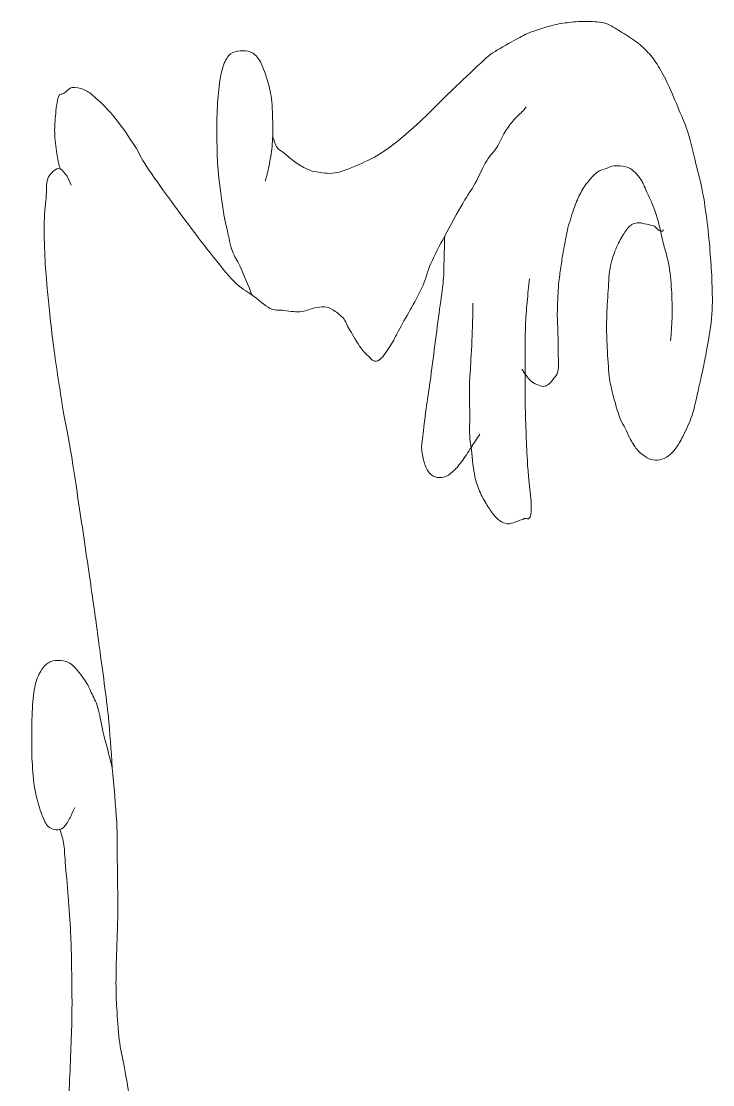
# Model space of a CAD drawing. Header units: millimetres. Extents: x -201 to 216, y -156 to 135.
# Drawn here: x 21.31 to 43.58, y 65.21 to 99.47 of the extents above; entities that cross this region are included whole.
import ezdxf

# ---------------------------------------------------------------- set-up
doc = ezdxf.new("R2010")
doc.units = ezdxf.units.MM
doc.header["$MEASUREMENT"] = 0
doc.layers.add('Camada 1', color=7, linetype='Continuous')

msp = doc.modelspace()

# ---------------------------------------------------------------- linework, layer by layer
at = {"layer": 'Camada 1', "color": 250, "lineweight": 9}
for points, knots in [([(41.9933, 92.7464), (41.9249, 92.5923), (41.7286, 92.8665), (41.68, 92.8774), (41.68, 92.8774), (41.6314, 92.8883), (41.4748, 92.9265), (41.3883, 92.9429), (41.3883, 92.9429), (41.3019, 92.9593), (41.2392, 92.9866), (41.1614, 92.9757), (41.1614, 92.9757), (41.0837, 92.9647), (41.0018, 92.9435), (40.9237, 92.8774), (40.9237, 92.8774), (40.8455, 92.8113), (40.7743, 92.7086), (40.6965, 92.5826), (40.6965, 92.5826), (40.6188, 92.4567), (40.5295, 92.3059), (40.4585, 92.124), (40.4585, 92.124), (40.3874, 91.9422), (40.3172, 91.7494), (40.2743, 91.5017), (40.2743, 91.5017), (40.2314, 91.254), (40.2271, 90.9725), (40.2089, 90.6829), (40.2089, 90.6829), (40.1906, 90.3932), (40.1688, 90.0568), (40.1649, 89.7657), (40.1649, 89.7657), (40.1611, 89.4746), (40.1718, 89.2368), (40.1859, 88.9469), (40.1859, 88.9469), (40.2001, 88.657), (40.2232, 88.2685), (40.2501, 88.0298), (40.2501, 88.0298), (40.2769, 87.791), (40.3153, 87.6664), (40.3452, 87.5307), (40.3452, 87.5307), (40.3751, 87.395), (40.3862, 87.3635), (40.4289, 87.2181), (40.4289, 87.2181), (40.4717, 87.0728), (40.5451, 86.804), (40.6019, 86.6588), (40.6019, 86.6588), (40.6587, 86.5137), (40.7145, 86.4587), (40.7669, 86.3545), (40.7669, 86.3545), (40.8192, 86.2503), (40.8537, 86.1462), (40.9156, 86.0337), (40.9156, 86.0337), (40.9775, 85.9212), (41.064, 85.7728), (41.1374, 85.6807), (41.1374, 85.6807), (41.2108, 85.5886), (41.2771, 85.5382), (41.3539, 85.4833), (41.3539, 85.4833), (41.4307, 85.4284), (41.5107, 85.3764), (41.5976, 85.3517), (41.5976, 85.3517), (41.6845, 85.327), (41.7796, 85.316), (41.8738, 85.3352), (41.8738, 85.3352), (41.9681, 85.3544), (42.074, 85.4036), (42.161, 85.4668), (42.161, 85.4668), (42.2481, 85.5301), (42.3171, 85.6091), (42.3942, 85.7136), (42.3942, 85.7136), (42.4712, 85.8181), (42.5386, 85.927), (42.6219, 86.0919), (42.6219, 86.0919), (42.7053, 86.2567), (42.8194, 86.4934), (42.8933, 86.7006), (42.8933, 86.7006), (42.9671, 86.9077), (42.9982, 87.0595), (43.0616, 87.3257), (43.0616, 87.3257), (43.1251, 87.592), (43.2165, 88.0221), (43.2736, 88.2963), (43.2736, 88.2963), (43.3307, 88.5705), (43.3567, 88.6817), (43.4041, 88.9708), (43.4041, 88.9708), (43.4516, 89.2598), (43.5316, 89.675), (43.558, 90.0278), (43.558, 90.0278), (43.5843, 90.3806), (43.5675, 90.7199), (43.5587, 91.0432), (43.5587, 91.0432), (43.5499, 91.3664), (43.5304, 91.6378), (43.5054, 91.9603), (43.5054, 91.9603), (43.4804, 92.2827), (43.452, 92.6308), (43.4089, 92.9757), (43.4089, 92.9757), (43.3658, 93.3206), (43.3089, 93.7057), (43.2476, 94.0238), (43.2476, 94.0238), (43.1864, 94.3419), (43.1184, 94.5697), (43.043, 94.8754), (43.043, 94.8754), (42.9676, 95.1811), (42.8801, 95.5834), (42.7952, 95.858), (42.7952, 95.858), (42.7102, 96.1327), (42.637, 96.2675), (42.5364, 96.5131), (42.5364, 96.5131), (42.4357, 96.7588), (42.3028, 97.0916), (42.1912, 97.332), (42.1912, 97.332), (42.0796, 97.5724), (41.9756, 97.7739), (41.8675, 97.9543), (41.8675, 97.9543), (41.7594, 98.1348), (41.6682, 98.2707), (41.5437, 98.4129), (41.5437, 98.4129), (41.4193, 98.5551), (41.2775, 98.6857), (41.1226, 98.8059), (41.1226, 98.8059), (40.9677, 98.9261), (40.7788, 99.0352), (40.615, 99.1335), (40.615, 99.1335), (40.4512, 99.2317), (40.3148, 99.3408), (40.1398, 99.3955), (40.1398, 99.3955), (39.9647, 99.4502), (39.7635, 99.4556), (39.5672, 99.461), (39.5672, 99.461), (39.3708, 99.4665), (39.1548, 99.4501), (38.962, 99.4283), (38.962, 99.4283), (38.7693, 99.4064), (38.6235, 99.3846), (38.4109, 99.33), (38.4109, 99.33), (38.1983, 99.2754), (37.894, 99.1826), (37.6868, 99.1007), (37.6868, 99.1007), (37.4796, 99.0188), (37.3661, 98.9479), (37.1679, 98.8387), (37.1679, 98.8387), (36.9698, 98.7295), (36.6744, 98.5657), (36.4977, 98.4456), (36.4977, 98.4456), (36.321, 98.3255), (36.3464, 98.3365), (36.1085, 98.1181), (36.1085, 98.1181), (35.8706, 97.8997), (35.4111, 97.463), (35.0705, 97.1355), (35.0705, 97.1355), (34.7299, 96.8079), (34.4055, 96.4585), (34.0648, 96.1528), (34.0648, 96.1528), (33.7242, 95.8471), (33.3443, 95.5198), (33.0269, 95.3012), (33.0269, 95.3012), (32.7095, 95.0827), (32.4325, 94.9628), (32.1622, 94.8427), (32.1622, 94.8427), (31.8918, 94.7226), (31.6294, 94.6188), (31.4056, 94.5806), (31.4056, 94.5806), (31.1818, 94.5424), (30.9735, 94.5915), (30.8221, 94.6134), (30.8221, 94.6134), (30.6708, 94.6352), (30.6152, 94.657), (30.4981, 94.7116), (30.4981, 94.7116), (30.3809, 94.7662), (30.2443, 94.8536), (30.12, 94.9409), (30.12, 94.9409), (29.9958, 95.0283), (29.8483, 95.1593), (29.7529, 95.2357), (29.7529, 95.2357), (29.6575, 95.3121), (29.6085, 95.3074), (29.5477, 95.3995), (29.5477, 95.3995), (29.487, 95.4916), (29.4471, 95.6506), (29.3967, 95.7762)], [0, 0, 0, 0, 0.0166667, 0.0166667, 0.0166667, 0.0166667, 0.0333333, 0.0333333, 0.0333333, 0.0333333, 0.05, 0.05, 0.05, 0.05, 0.0666667, 0.0666667, 0.0666667, 0.0666667, 0.0833333, 0.0833333, 0.0833333, 0.0833333, 0.1, 0.1, 0.1, 0.1, 0.1166667, 0.1166667, 0.1166667, 0.1166667, 0.1333333, 0.1333333, 0.1333333, 0.1333333, 0.15, 0.15, 0.15, 0.15, 0.1666667, 0.1666667, 0.1666667, 0.1666667, 0.1833333, 0.1833333, 0.1833333, 0.1833333, 0.2, 0.2, 0.2, 0.2, 0.2166667, 0.2166667, 0.2166667, 0.2166667, 0.2333333, 0.2333333, 0.2333333, 0.2333333, 0.25, 0.25, 0.25, 0.25, 0.2666667, 0.2666667, 0.2666667, 0.2666667, 0.2833333, 0.2833333, 0.2833333, 0.2833333, 0.3, 0.3, 0.3, 0.3, 0.3166667, 0.3166667, 0.3166667, 0.3166667, 0.3333333, 0.3333333, 0.3333333, 0.3333333, 0.35, 0.35, 0.35, 0.35, 0.3666667, 0.3666667, 0.3666667, 0.3666667, 0.3833333, 0.3833333, 0.3833333, 0.3833333, 0.4, 0.4, 0.4, 0.4, 0.4166667, 0.4166667, 0.4166667, 0.4166667, 0.4333333, 0.4333333, 0.4333333, 0.4333333, 0.45, 0.45, 0.45, 0.45, 0.4666667, 0.4666667, 0.4666667, 0.4666667, 0.4833333, 0.4833333, 0.4833333, 0.4833333, 0.5, 0.5, 0.5, 0.5, 0.5166667, 0.5166667, 0.5166667, 0.5166667, 0.5333333, 0.5333333, 0.5333333, 0.5333333, 0.55, 0.55, 0.55, 0.55, 0.5666667, 0.5666667, 0.5666667, 0.5666667, 0.5833333, 0.5833333, 0.5833333, 0.5833333, 0.6, 0.6, 0.6, 0.6, 0.6166667, 0.6166667, 0.6166667, 0.6166667, 0.6333333, 0.6333333, 0.6333333, 0.6333333, 0.65, 0.65, 0.65, 0.65, 0.6666667, 0.6666667, 0.6666667, 0.6666667, 0.6833333, 0.6833333, 0.6833333, 0.6833333, 0.7, 0.7, 0.7, 0.7, 0.7166667, 0.7166667, 0.7166667, 0.7166667, 0.7333333, 0.7333333, 0.7333333, 0.7333333, 0.75, 0.75, 0.75, 0.75, 0.7666667, 0.7666667, 0.7666667, 0.7666667, 0.7833333, 0.7833333, 0.7833333, 0.7833333, 0.8, 0.8, 0.8, 0.8, 0.8166667, 0.8166667, 0.8166667, 0.8166667, 0.8333333, 0.8333333, 0.8333333, 0.8333333, 0.85, 0.85, 0.85, 0.85, 0.8666667, 0.8666667, 0.8666667, 0.8666667, 0.8833333, 0.8833333, 0.8833333, 0.8833333, 0.9, 0.9, 0.9, 0.9, 0.9166667, 0.9166667, 0.9166667, 0.9166667, 0.9333333, 0.9333333, 0.9333333, 0.9333333, 0.95, 0.95, 0.95, 0.95, 0.9666667, 0.9666667, 0.9666667, 0.9666667, 1, 1, 1, 1]), ([(29.1687, 94.3186), (29.2085, 94.4824), (29.2516, 94.6235), (29.288, 94.8099), (29.288, 94.8099), (29.3243, 94.9963), (29.3654, 95.2106), (29.3857, 95.4322), (29.3857, 95.4322), (29.4059, 95.6539), (29.4112, 95.8616), (29.4078, 96.1201), (29.4078, 96.1201), (29.4044, 96.3786), (29.3964, 96.7198), (29.3652, 96.9717), (29.3652, 96.9717), (29.334, 97.2236), (29.2905, 97.3846), (29.2252, 97.594), (29.2252, 97.594), (29.1599, 97.8034), (29.0689, 98.0659), (28.9772, 98.2164), (28.9772, 98.2164), (28.8854, 98.3668), (28.7891, 98.4289), (28.6856, 98.4784), (28.6856, 98.4784), (28.5822, 98.5279), (28.468, 98.5221), (28.3615, 98.5111), (28.3615, 98.5111), (28.255, 98.5002), (28.1398, 98.4907), (28.0481, 98.4129), (28.0481, 98.4129), (27.9564, 98.3351), (27.8845, 98.2336), (27.8209, 98.0526), (27.8209, 98.0526), (27.7573, 97.8716), (27.7148, 97.6305), (27.6799, 97.3647), (27.6799, 97.3647), (27.645, 97.099), (27.6255, 96.8043), (27.6144, 96.4804), (27.6144, 96.4804), (27.6033, 96.1564), (27.6067, 95.7551), (27.6136, 95.4322), (27.6136, 95.4322), (27.6206, 95.1094), (27.622, 94.8996), (27.6562, 94.5479), (27.6562, 94.5479), (27.6904, 94.1961), (27.7688, 93.6427), (27.8173, 93.336), (27.8173, 93.336), (27.8659, 93.0292), (27.898, 92.9266), (27.9465, 92.7136), (27.9465, 92.7136), (27.995, 92.5006), (28.0388, 92.2525), (28.1081, 92.0585), (28.1081, 92.0585), (28.1774, 91.8645), (28.2502, 91.8028), (28.3563, 91.5672), (28.3563, 91.5672), (28.4624, 91.3316), (28.6149, 90.9531), (28.7442, 90.6459)], [0, 0, 0, 0, 0.05, 0.05, 0.05, 0.05, 0.1, 0.1, 0.1, 0.1, 0.15, 0.15, 0.15, 0.15, 0.2, 0.2, 0.2, 0.2, 0.25, 0.25, 0.25, 0.25, 0.3, 0.3, 0.3, 0.3, 0.35, 0.35, 0.35, 0.35, 0.4, 0.4, 0.4, 0.4, 0.45, 0.45, 0.45, 0.45, 0.5, 0.5, 0.5, 0.5, 0.55, 0.55, 0.55, 0.55, 0.6, 0.6, 0.6, 0.6, 0.65, 0.65, 0.65, 0.65, 0.7, 0.7, 0.7, 0.7, 0.75, 0.75, 0.75, 0.75, 0.8, 0.8, 0.8, 0.8, 0.85, 0.85, 0.85, 0.85, 0.9, 0.9, 0.9, 0.9, 1, 1, 1, 1]), ([(22.5563, 94.7116), (22.524, 94.8536), (22.4882, 94.9557), (22.4593, 95.1374), (22.4593, 95.1374), (22.4304, 95.3192), (22.3932, 95.5744), (22.3842, 95.7925), (22.3842, 95.7925), (22.3752, 96.0107), (22.3861, 96.2045), (22.4063, 96.4149), (22.4063, 96.4149), (22.4265, 96.6252), (22.4557, 96.9033), (22.504, 97.0372), (22.504, 97.0372), (22.5523, 97.1711), (22.5923, 97.0863), (22.6661, 97.1355), (22.6661, 97.1355), (22.74, 97.1846), (22.8381, 97.31), (22.9472, 97.332), (22.9472, 97.332), (23.0564, 97.354), (23.1954, 97.3157), (23.3146, 97.2665), (23.3146, 97.2665), (23.4337, 97.2172), (23.5052, 97.1738), (23.6601, 97.0372), (23.6601, 97.0372), (23.8151, 96.9006), (24.0378, 96.6936), (24.2432, 96.4476), (24.2432, 96.4476), (24.4485, 96.2017), (24.7054, 95.8419), (24.8908, 95.5633), (24.8908, 95.5633), (25.0763, 95.2846), (25.1623, 95.072), (25.3549, 94.7771), (25.3549, 94.7771), (25.5474, 94.4823), (25.7974, 94.1384), (26.0456, 93.7945), (26.0456, 93.7945), (26.2939, 93.4506), (26.6141, 93.0193), (26.8444, 92.7136), (26.8444, 92.7136), (27.0747, 92.4079), (27.2059, 92.2341), (27.4273, 91.9603), (27.4273, 91.9603), (27.6488, 91.6864), (27.9533, 91.2901), (28.1732, 91.0706), (28.1732, 91.0706), (28.3932, 90.8512), (28.5531, 90.788), (28.7442, 90.6459), (28.7442, 90.6459), (28.9353, 90.5038), (29.1551, 90.2998), (29.3196, 90.2178), (29.3196, 90.2178), (29.4842, 90.1357), (29.5674, 90.1738), (29.7274, 90.1552), (29.7274, 90.1552), (29.8875, 90.1366), (30.1135, 90.0949), (30.2799, 90.1059), (30.2799, 90.1059), (30.4463, 90.1168), (30.5924, 90.1936), (30.7242, 90.221), (30.7242, 90.221), (30.856, 90.2484), (30.9676, 90.2786), (31.0709, 90.2704), (31.0709, 90.2704), (31.1741, 90.2622), (31.2413, 90.2321), (31.3417, 90.1717), (31.3417, 90.1717), (31.4421, 90.1112), (31.5791, 90.0191), (31.6719, 89.9084), (31.6719, 89.9084), (31.7647, 89.7978), (31.7983, 89.6739), (31.8937, 89.5136), (31.8937, 89.5136), (31.9891, 89.3534), (32.1459, 89.0853), (32.2442, 88.9469), (32.2442, 88.9469), (32.3424, 88.8084), (32.4078, 88.7558), (32.4817, 88.6848), (32.4817, 88.6848), (32.5555, 88.6139), (32.6134, 88.5322), (32.6868, 88.5211), (32.6868, 88.5211), (32.7603, 88.51), (32.821, 88.5257), (32.9138, 88.6193), (32.9138, 88.6193), (33.0067, 88.713), (33.1408, 88.9193), (33.2383, 89.0779), (33.2383, 89.0779), (33.3359, 89.2365), (33.3898, 89.3727), (33.498, 89.5692), (33.498, 89.5692), (33.6062, 89.7657), (33.7631, 90.0278), (33.8875, 90.257), (33.8875, 90.257), (34.012, 90.4863), (34.1414, 90.7093), (34.2446, 90.9449), (34.2446, 90.9449), (34.3478, 91.1805), (34.3869, 91.3972), (34.5045, 91.6655), (34.5045, 91.6655), (34.6221, 91.9338), (34.7768, 92.2278), (34.9482, 92.5499), (34.9482, 92.5499), (35.1195, 92.8719), (35.3683, 93.3141), (35.5324, 93.598), (35.5324, 93.598), (35.6965, 93.8819), (35.8046, 94.0237), (35.9327, 94.2531), (35.9327, 94.2531), (36.0608, 94.4825), (36.1848, 94.782), (36.3006, 94.9737), (36.3006, 94.9737), (36.4164, 95.1653), (36.5275, 95.2462), (36.6251, 95.3995), (36.6251, 95.3995), (36.7227, 95.5527), (36.7981, 95.7486), (36.8848, 95.8908), (36.8848, 95.8908), (36.9715, 96.033), (37.0523, 96.1418), (37.1444, 96.2511), (37.1444, 96.2511), (37.2364, 96.3604), (37.3643, 96.4695), (37.4363, 96.5459), (37.4363, 96.5459), (37.5084, 96.6223), (37.5301, 96.6551), (37.5769, 96.7097)], [0, 0, 0, 0, 0.0232558, 0.0232558, 0.0232558, 0.0232558, 0.0465116, 0.0465116, 0.0465116, 0.0465116, 0.0697674, 0.0697674, 0.0697674, 0.0697674, 0.0930233, 0.0930233, 0.0930233, 0.0930233, 0.1162791, 0.1162791, 0.1162791, 0.1162791, 0.1395349, 0.1395349, 0.1395349, 0.1395349, 0.1627907, 0.1627907, 0.1627907, 0.1627907, 0.1860465, 0.1860465, 0.1860465, 0.1860465, 0.2093023, 0.2093023, 0.2093023, 0.2093023, 0.2325581, 0.2325581, 0.2325581, 0.2325581, 0.255814, 0.255814, 0.255814, 0.255814, 0.2790698, 0.2790698, 0.2790698, 0.2790698, 0.3023256, 0.3023256, 0.3023256, 0.3023256, 0.3255814, 0.3255814, 0.3255814, 0.3255814, 0.3488372, 0.3488372, 0.3488372, 0.3488372, 0.372093, 0.372093, 0.372093, 0.372093, 0.3953488, 0.3953488, 0.3953488, 0.3953488, 0.4186047, 0.4186047, 0.4186047, 0.4186047, 0.4418605, 0.4418605, 0.4418605, 0.4418605, 0.4651163, 0.4651163, 0.4651163, 0.4651163, 0.4883721, 0.4883721, 0.4883721, 0.4883721, 0.5116279, 0.5116279, 0.5116279, 0.5116279, 0.5348837, 0.5348837, 0.5348837, 0.5348837, 0.5581395, 0.5581395, 0.5581395, 0.5581395, 0.5813953, 0.5813953, 0.5813953, 0.5813953, 0.6046512, 0.6046512, 0.6046512, 0.6046512, 0.627907, 0.627907, 0.627907, 0.627907, 0.6511628, 0.6511628, 0.6511628, 0.6511628, 0.6744186, 0.6744186, 0.6744186, 0.6744186, 0.6976744, 0.6976744, 0.6976744, 0.6976744, 0.7209302, 0.7209302, 0.7209302, 0.7209302, 0.744186, 0.744186, 0.744186, 0.744186, 0.7674419, 0.7674419, 0.7674419, 0.7674419, 0.7906977, 0.7906977, 0.7906977, 0.7906977, 0.8139535, 0.8139535, 0.8139535, 0.8139535, 0.8372093, 0.8372093, 0.8372093, 0.8372093, 0.8604651, 0.8604651, 0.8604651, 0.8604651, 0.8837209, 0.8837209, 0.8837209, 0.8837209, 0.9069767, 0.9069767, 0.9069767, 0.9069767, 0.9302326, 0.9302326, 0.9302326, 0.9302326, 0.9534884, 0.9534884, 0.9534884, 0.9534884, 1, 1, 1, 1]), ([(22.9124, 94.1874), (22.8657, 94.2856), (22.8321, 94.3941), (22.7722, 94.4822), (22.7722, 94.4822), (22.7123, 94.5702), (22.6282, 94.6836), (22.5563, 94.7114), (22.5563, 94.7114), (22.4843, 94.7393), (22.4204, 94.7068), (22.3509, 94.6459), (22.3509, 94.6459), (22.2815, 94.5851), (22.1897, 94.4973), (22.1454, 94.3511), (22.1454, 94.3511), (22.1011, 94.205), (22.129, 94.0837), (22.1126, 93.8598), (22.1126, 93.8598), (22.0962, 93.636), (22.0547, 93.3391), (22.0471, 93.0082), (22.0471, 93.0082), (22.0396, 92.6774), (22.0519, 92.2559), (22.0679, 91.8946), (22.0679, 91.8946), (22.0839, 91.5332), (22.0981, 91.3165), (22.1428, 90.8464), (22.1428, 90.8464), (22.1875, 90.3764), (22.2553, 89.7008), (22.3359, 89.0777), (22.3359, 89.0777), (22.4166, 88.4546), (22.5347, 87.6752), (22.6262, 87.1124), (22.6262, 87.1124), (22.7177, 86.5497), (22.7876, 86.2884), (22.8844, 85.704), (22.8844, 85.704), (22.9813, 85.1196), (23.0941, 84.3611), (23.207, 83.6077), (23.207, 83.6077), (23.3199, 82.8544), (23.4614, 81.8827), (23.5618, 81.1839), (23.5618, 81.1839), (23.6621, 80.4851), (23.7191, 80.0871), (23.809, 79.4152), (23.809, 79.4152), (23.8988, 78.7432), (24.0288, 77.8193), (24.1007, 77.152), (24.1007, 77.152), (24.1726, 76.4847), (24.1931, 75.9997), (24.2395, 75.4202), (24.2395, 75.4202), (24.286, 74.8407), (24.3528, 74.1739), (24.3795, 73.6749), (24.3795, 73.6749), (24.4062, 73.1759), (24.3934, 72.9238), (24.3992, 72.4386), (24.3992, 72.4386), (24.4049, 71.9534), (24.4182, 71.268), (24.4142, 70.7637), (24.4142, 70.7637), (24.4102, 70.2594), (24.3845, 69.8168), (24.3752, 69.4172), (24.3752, 69.4172), (24.3659, 69.0176), (24.3556, 68.6793), (24.3581, 68.3663), (24.3581, 68.3663), (24.3606, 68.0533), (24.3703, 67.8497), (24.3901, 67.5452), (24.3901, 67.5452), (24.4098, 67.2408), (24.4398, 66.8252), (24.4761, 66.5436), (24.4761, 66.5436), (24.5124, 66.262), (24.5532, 66.1599), (24.6059, 65.8704), (24.6059, 65.8704), (24.6585, 65.5808), (24.7466, 65.1047), (24.792, 64.8067), (24.792, 64.8067), (24.8375, 64.5087), (24.8547, 64.3101), (24.8779, 64.0861), (24.8779, 64.0861), (24.9012, 63.8621), (24.928, 63.6865), (24.9315, 63.4638), (24.9315, 63.4638), (24.935, 63.241), (24.9297, 63.0572), (24.8985, 62.776), (24.8985, 62.776), (24.8674, 62.4947), (24.7991, 62.0886), (24.7465, 61.7933), (24.7465, 61.7933), (24.694, 61.4981), (24.6489, 61.3348), (24.5839, 61.0072), (24.5839, 61.0072), (24.5188, 60.6797), (24.432, 60.2047), (24.3561, 59.8281), (24.3561, 59.8281), (24.2801, 59.4514), (24.2063, 59.0595), (24.1283, 58.7472), (24.1283, 58.7472), (24.0504, 58.4348), (23.9788, 58.317), (23.89, 57.9611), (23.89, 57.9611), (23.8013, 57.6052), (23.7039, 57.1368), (23.5973, 56.6181), (23.5973, 56.6181), (23.4906, 56.0994), (23.3442, 55.3462), (23.2502, 54.8494), (23.2502, 54.8494), (23.1562, 54.3526), (23.1091, 54.0254), (23.0332, 53.6375), (23.0332, 53.6375), (22.9572, 53.2496), (22.8581, 52.8744), (22.7946, 52.5238), (22.7946, 52.5238), (22.7311, 52.1733), (22.7042, 51.8368), (22.6534, 51.5412), (22.6534, 51.5412), (22.6026, 51.2456), (22.5379, 51.0176), (22.4907, 50.7551), (22.4907, 50.7551), (22.4436, 50.4926), (22.4076, 50.2478), (22.3713, 49.969), (22.3713, 49.969), (22.335, 49.6902), (22.2988, 49.303), (22.2734, 49.0846), (22.2734, 49.0846), (22.248, 48.8663), (22.2372, 48.8008), (22.219, 48.6588)], [0, 0, 0, 0, 0.0232558, 0.0232558, 0.0232558, 0.0232558, 0.0465116, 0.0465116, 0.0465116, 0.0465116, 0.0697674, 0.0697674, 0.0697674, 0.0697674, 0.0930233, 0.0930233, 0.0930233, 0.0930233, 0.1162791, 0.1162791, 0.1162791, 0.1162791, 0.1395349, 0.1395349, 0.1395349, 0.1395349, 0.1627907, 0.1627907, 0.1627907, 0.1627907, 0.1860465, 0.1860465, 0.1860465, 0.1860465, 0.2093023, 0.2093023, 0.2093023, 0.2093023, 0.2325581, 0.2325581, 0.2325581, 0.2325581, 0.255814, 0.255814, 0.255814, 0.255814, 0.2790698, 0.2790698, 0.2790698, 0.2790698, 0.3023256, 0.3023256, 0.3023256, 0.3023256, 0.3255814, 0.3255814, 0.3255814, 0.3255814, 0.3488372, 0.3488372, 0.3488372, 0.3488372, 0.372093, 0.372093, 0.372093, 0.372093, 0.3953488, 0.3953488, 0.3953488, 0.3953488, 0.4186047, 0.4186047, 0.4186047, 0.4186047, 0.4418605, 0.4418605, 0.4418605, 0.4418605, 0.4651163, 0.4651163, 0.4651163, 0.4651163, 0.4883721, 0.4883721, 0.4883721, 0.4883721, 0.5116279, 0.5116279, 0.5116279, 0.5116279, 0.5348837, 0.5348837, 0.5348837, 0.5348837, 0.5581395, 0.5581395, 0.5581395, 0.5581395, 0.5813953, 0.5813953, 0.5813953, 0.5813953, 0.6046512, 0.6046512, 0.6046512, 0.6046512, 0.627907, 0.627907, 0.627907, 0.627907, 0.6511628, 0.6511628, 0.6511628, 0.6511628, 0.6744186, 0.6744186, 0.6744186, 0.6744186, 0.6976744, 0.6976744, 0.6976744, 0.6976744, 0.7209302, 0.7209302, 0.7209302, 0.7209302, 0.744186, 0.744186, 0.744186, 0.744186, 0.7674419, 0.7674419, 0.7674419, 0.7674419, 0.7906977, 0.7906977, 0.7906977, 0.7906977, 0.8139535, 0.8139535, 0.8139535, 0.8139535, 0.8372093, 0.8372093, 0.8372093, 0.8372093, 0.8604651, 0.8604651, 0.8604651, 0.8604651, 0.8837209, 0.8837209, 0.8837209, 0.8837209, 0.9069767, 0.9069767, 0.9069767, 0.9069767, 0.9302326, 0.9302326, 0.9302326, 0.9302326, 0.9534884, 0.9534884, 0.9534884, 0.9534884, 1, 1, 1, 1]), ([(37.4301, 88.259), (37.5201, 88.1389), (37.6185, 87.981), (37.7, 87.8987), (37.7, 87.8987), (37.7814, 87.8165), (37.8439, 87.8005), (37.916, 87.7677), (37.916, 87.7677), (37.988, 87.735), (38.0686, 87.7022), (38.132, 87.7022), (38.132, 87.7022), (38.1955, 87.7022), (38.2379, 87.7239), (38.2942, 87.7677), (38.2942, 87.7677), (38.3504, 87.8116), (38.4165, 87.8931), (38.4672, 87.9642), (38.4672, 87.9642), (38.5178, 88.0354), (38.5704, 88.0452), (38.597, 88.1935), (38.597, 88.1935), (38.6236, 88.3419), (38.6081, 88.5535), (38.6082, 88.7503), (38.6082, 88.7503), (38.6084, 88.9472), (38.6031, 89.1543), (38.5979, 89.3727), (38.5979, 89.3727), (38.5927, 89.591), (38.5745, 89.8067), (38.5768, 90.0605), (38.5768, 90.0605), (38.5791, 90.3144), (38.5999, 90.6908), (38.6117, 90.8867), (38.6117, 90.8867), (38.6234, 91.0825), (38.6294, 91.0908), (38.6471, 91.2322), (38.6471, 91.2322), (38.6649, 91.3735), (38.6921, 91.5706), (38.7179, 91.7339), (38.7179, 91.7339), (38.7438, 91.8972), (38.7692, 92.0314), (38.8023, 92.211), (38.8023, 92.211), (38.8353, 92.3906), (38.8837, 92.6667), (38.9164, 92.8115), (38.9164, 92.8115), (38.9492, 92.9563), (38.9653, 92.9719), (38.9979, 93.0747), (38.9979, 93.0747), (39.0305, 93.1775), (39.0612, 93.2929), (39.1119, 93.4289), (39.1119, 93.4289), (39.1626, 93.5648), (39.2273, 93.7462), (39.3018, 93.8895), (39.3018, 93.8895), (39.3763, 94.0328), (39.4644, 94.1661), (39.5567, 94.2843), (39.5567, 94.2843), (39.6491, 94.4024), (39.7542, 94.5226), (39.8549, 94.5969), (39.8549, 94.5969), (39.9556, 94.6712), (40.0663, 94.6929), (40.1584, 94.7285), (40.1584, 94.7285), (40.2505, 94.7641), (40.3035, 94.8025), (40.4076, 94.8107), (40.4076, 94.8107), (40.5116, 94.8189), (40.6745, 94.8081), (40.7813, 94.7778), (40.7813, 94.7778), (40.8881, 94.7476), (40.9651, 94.6986), (41.0467, 94.6298), (41.0467, 94.6298), (41.1282, 94.5609), (41.2042, 94.4658), (41.2685, 94.3666), (41.2685, 94.3666), (41.3329, 94.2673), (41.3477, 94.2258), (41.4308, 94.0375), (41.4308, 94.0375), (41.5139, 93.8493), (41.6763, 93.5107), (41.7667, 93.2377), (41.7667, 93.2377), (41.8572, 92.9646), (41.9006, 92.6914), (41.9688, 92.413), (41.9688, 92.413), (42.037, 92.1346), (42.1265, 91.8542), (42.1761, 91.5672), (42.1761, 91.5672), (42.2256, 91.2802), (42.2457, 90.9963), (42.2619, 90.7156), (42.2619, 90.7156), (42.278, 90.435), (42.2777, 90.1548), (42.2721, 89.8968), (42.2721, 89.8968), (42.2664, 89.6387), (42.2429, 89.4164), (42.2283, 89.1762)], [0, 0, 0, 0, 0.03125, 0.03125, 0.03125, 0.03125, 0.0625, 0.0625, 0.0625, 0.0625, 0.09375, 0.09375, 0.09375, 0.09375, 0.125, 0.125, 0.125, 0.125, 0.15625, 0.15625, 0.15625, 0.15625, 0.1875, 0.1875, 0.1875, 0.1875, 0.21875, 0.21875, 0.21875, 0.21875, 0.25, 0.25, 0.25, 0.25, 0.28125, 0.28125, 0.28125, 0.28125, 0.3125, 0.3125, 0.3125, 0.3125, 0.34375, 0.34375, 0.34375, 0.34375, 0.375, 0.375, 0.375, 0.375, 0.40625, 0.40625, 0.40625, 0.40625, 0.4375, 0.4375, 0.4375, 0.4375, 0.46875, 0.46875, 0.46875, 0.46875, 0.5, 0.5, 0.5, 0.5, 0.53125, 0.53125, 0.53125, 0.53125, 0.5625, 0.5625, 0.5625, 0.5625, 0.59375, 0.59375, 0.59375, 0.59375, 0.625, 0.625, 0.625, 0.625, 0.65625, 0.65625, 0.65625, 0.65625, 0.6875, 0.6875, 0.6875, 0.6875, 0.71875, 0.71875, 0.71875, 0.71875, 0.75, 0.75, 0.75, 0.75, 0.78125, 0.78125, 0.78125, 0.78125, 0.8125, 0.8125, 0.8125, 0.8125, 0.84375, 0.84375, 0.84375, 0.84375, 0.875, 0.875, 0.875, 0.875, 0.90625, 0.90625, 0.90625, 0.90625, 0.9375, 0.9375, 0.9375, 0.9375, 1, 1, 1, 1]), ([(36.0779, 86.1628), (35.9841, 86.0208), (35.894, 85.8843), (35.7966, 85.7369), (35.7966, 85.7369), (35.6993, 85.5896), (35.593, 85.4095), (35.4937, 85.2784), (35.4937, 85.2784), (35.3945, 85.1473), (35.2939, 85.0329), (35.2018, 84.9508), (35.2018, 84.9508), (35.1096, 84.8688), (35.0365, 84.8145), (34.9423, 84.7871), (34.9423, 84.7871), (34.8482, 84.7597), (34.7268, 84.7596), (34.6398, 84.7871), (34.6398, 84.7871), (34.5527, 84.8146), (34.4825, 84.873), (34.4238, 84.9508), (34.4238, 84.9508), (34.3651, 85.0287), (34.3309, 85.1234), (34.2943, 85.2456), (34.2943, 85.2456), (34.2578, 85.3679), (34.2178, 85.5181), (34.2082, 85.6714), (34.2082, 85.6714), (34.1986, 85.8248), (34.2174, 85.8786), (34.241, 86.0972), (34.241, 86.0972), (34.2646, 86.3159), (34.3098, 86.6867), (34.3497, 86.9816), (34.3497, 86.9816), (34.3895, 87.2765), (34.4329, 87.5221), (34.48, 87.866), (34.48, 87.866), (34.5271, 88.2099), (34.5814, 88.6575), (34.6322, 89.0451), (34.6322, 89.0451), (34.6829, 89.4327), (34.739, 89.8476), (34.7843, 90.1915), (34.7843, 90.1915), (34.8296, 90.5355), (34.88, 90.8499), (34.9038, 91.1087), (34.9038, 91.1087), (34.9276, 91.3674), (34.9185, 91.4908), (34.9259, 91.731), (34.9259, 91.731), (34.9333, 91.9712), (34.9407, 92.2769), (34.9482, 92.5499)], [0, 0, 0, 0, 0.0588235, 0.0588235, 0.0588235, 0.0588235, 0.1176471, 0.1176471, 0.1176471, 0.1176471, 0.1764706, 0.1764706, 0.1764706, 0.1764706, 0.2352941, 0.2352941, 0.2352941, 0.2352941, 0.2941176, 0.2941176, 0.2941176, 0.2941176, 0.3529412, 0.3529412, 0.3529412, 0.3529412, 0.4117647, 0.4117647, 0.4117647, 0.4117647, 0.4705882, 0.4705882, 0.4705882, 0.4705882, 0.5294118, 0.5294118, 0.5294118, 0.5294118, 0.5882353, 0.5882353, 0.5882353, 0.5882353, 0.6470588, 0.6470588, 0.6470588, 0.6470588, 0.7058824, 0.7058824, 0.7058824, 0.7058824, 0.7647059, 0.7647059, 0.7647059, 0.7647059, 0.8235294, 0.8235294, 0.8235294, 0.8235294, 0.8823529, 0.8823529, 0.8823529, 0.8823529, 1, 1, 1, 1]), ([(35.8542, 90.3881), (35.8504, 90.126), (35.8538, 89.9244), (35.8428, 89.602), (35.8428, 89.602), (35.8317, 89.2795), (35.8043, 88.7776), (35.7879, 88.4556), (35.7879, 88.4556), (35.7714, 88.1335), (35.7497, 87.9383), (35.7441, 87.6695), (35.7441, 87.6695), (35.7385, 87.4006), (35.7526, 87.1072), (35.7542, 86.8506), (35.7542, 86.8506), (35.7559, 86.594), (35.7466, 86.3179), (35.7537, 86.13), (35.7537, 86.13), (35.7608, 85.9422), (35.7716, 85.9444), (35.7966, 85.7369), (35.7966, 85.7369), (35.8217, 85.5295), (35.8622, 85.1124), (35.904, 84.8853), (35.904, 84.8853), (35.9459, 84.6583), (35.9806, 84.5539), (36.0441, 84.394), (36.0441, 84.394), (36.1077, 84.2341), (36.2038, 84.0693), (36.2815, 83.9355), (36.2815, 83.9355), (36.3592, 83.8016), (36.4364, 83.6846), (36.5098, 83.5914), (36.5098, 83.5914), (36.5832, 83.4982), (36.6448, 83.4298), (36.7209, 83.3776), (36.7209, 83.3776), (36.797, 83.3253), (36.9003, 83.2927), (36.9646, 83.2789), (36.9646, 83.2789), (37.0289, 83.2652), (37.0458, 83.2788), (37.1055, 83.2953), (37.1055, 83.2953), (37.1651, 83.3118), (37.2536, 83.3529), (37.3222, 83.3776), (37.3222, 83.3776), (37.3908, 83.4022), (37.4482, 83.3937), (37.5173, 83.4434), (37.5173, 83.4434), (37.5863, 83.493), (37.712, 83.3104), (37.7341, 83.6737), (37.7341, 83.6737), (37.7562, 84.037), (37.6483, 84.7428), (37.6215, 85.1543), (37.6215, 85.1543), (37.5947, 85.5658), (37.5867, 85.804), (37.5735, 86.1413), (37.5735, 86.1413), (37.5602, 86.4786), (37.5468, 86.766), (37.5417, 87.1777), (37.5417, 87.1777), (37.5366, 87.5893), (37.5414, 88.1994), (37.5428, 88.6089), (37.5428, 88.6089), (37.5442, 89.0184), (37.5397, 89.3315), (37.55, 89.6347), (37.55, 89.6347), (37.5603, 89.9379), (37.5828, 90.1641), (37.6046, 90.4208), (37.6046, 90.4208), (37.6264, 90.6776), (37.6554, 90.9231), (37.6808, 91.1742)], [0, 0, 0, 0, 0.0416667, 0.0416667, 0.0416667, 0.0416667, 0.0833333, 0.0833333, 0.0833333, 0.0833333, 0.125, 0.125, 0.125, 0.125, 0.1666667, 0.1666667, 0.1666667, 0.1666667, 0.2083333, 0.2083333, 0.2083333, 0.2083333, 0.25, 0.25, 0.25, 0.25, 0.2916667, 0.2916667, 0.2916667, 0.2916667, 0.3333333, 0.3333333, 0.3333333, 0.3333333, 0.375, 0.375, 0.375, 0.375, 0.4166667, 0.4166667, 0.4166667, 0.4166667, 0.4583333, 0.4583333, 0.4583333, 0.4583333, 0.5, 0.5, 0.5, 0.5, 0.5416667, 0.5416667, 0.5416667, 0.5416667, 0.5833333, 0.5833333, 0.5833333, 0.5833333, 0.625, 0.625, 0.625, 0.625, 0.6666667, 0.6666667, 0.6666667, 0.6666667, 0.7083333, 0.7083333, 0.7083333, 0.7083333, 0.75, 0.75, 0.75, 0.75, 0.7916667, 0.7916667, 0.7916667, 0.7916667, 0.8333333, 0.8333333, 0.8333333, 0.8333333, 0.875, 0.875, 0.875, 0.875, 0.9166667, 0.9166667, 0.9166667, 0.9166667, 1, 1, 1, 1]), ([(23.027, 74.1417), (22.9729, 74.0216), (22.9262, 73.8911), (22.8647, 73.7814), (22.8647, 73.7814), (22.8031, 73.6717), (22.7323, 73.5476), (22.6591, 73.4866), (22.6591, 73.4866), (22.586, 73.4257), (22.5175, 73.4102), (22.4322, 73.4211), (22.4322, 73.4211), (22.3469, 73.432), (22.2344, 73.457), (22.1513, 73.5521), (22.1513, 73.5521), (22.0683, 73.6473), (22.0153, 73.7796), (21.9464, 73.9779), (21.9464, 73.9779), (21.8774, 74.1763), (21.791, 74.4528), (21.7416, 74.7313), (21.7416, 74.7313), (21.6922, 75.0098), (21.672, 75.302), (21.6559, 75.6157), (21.6559, 75.6157), (21.6398, 75.9294), (21.642, 76.2755), (21.6458, 76.5983), (21.6458, 76.5983), (21.6496, 76.9211), (21.6531, 77.2703), (21.6789, 77.5482), (21.6789, 77.5482), (21.7048, 77.826), (21.7384, 78.0437), (21.7983, 78.236), (21.7983, 78.236), (21.8582, 78.4283), (21.9378, 78.5566), (22.0255, 78.6618), (22.0255, 78.6618), (22.1133, 78.767), (22.2105, 78.8254), (22.3174, 78.8583), (22.3174, 78.8583), (22.4243, 78.8913), (22.5567, 78.8802), (22.6632, 78.8583), (22.6632, 78.8583), (22.7697, 78.8365), (22.8389, 78.8317), (22.9548, 78.7273), (22.9548, 78.7273), (23.0708, 78.6229), (23.2532, 78.3839), (23.3542, 78.236), (23.3542, 78.236), (23.4553, 78.0881), (23.4891, 77.9904), (23.5592, 77.843), (23.5592, 77.843), (23.6294, 77.6955), (23.7111, 77.5622), (23.775, 77.3516), (23.775, 77.3516), (23.8388, 77.1411), (23.859, 76.9205), (23.9365, 76.5983), (23.9365, 76.5983), (24.014, 76.2761), (24.1385, 75.8129), (24.2395, 75.4202)], [0, 0, 0, 0, 0.05, 0.05, 0.05, 0.05, 0.1, 0.1, 0.1, 0.1, 0.15, 0.15, 0.15, 0.15, 0.2, 0.2, 0.2, 0.2, 0.25, 0.25, 0.25, 0.25, 0.3, 0.3, 0.3, 0.3, 0.35, 0.35, 0.35, 0.35, 0.4, 0.4, 0.4, 0.4, 0.45, 0.45, 0.45, 0.45, 0.5, 0.5, 0.5, 0.5, 0.55, 0.55, 0.55, 0.55, 0.6, 0.6, 0.6, 0.6, 0.65, 0.65, 0.65, 0.65, 0.7, 0.7, 0.7, 0.7, 0.75, 0.75, 0.75, 0.75, 0.8, 0.8, 0.8, 0.8, 0.85, 0.85, 0.85, 0.85, 0.9, 0.9, 0.9, 0.9, 1, 1, 1, 1]), ([(23.5164, 35.2623), (23.5674, 35.4692), (23.4774, 36.0648), (23.4739, 36.2122), (23.4739, 36.2122), (23.4704, 36.3596), (23.4581, 36.8345), (23.4529, 37.0966), (23.4529, 37.0966), (23.4477, 37.3586), (23.4389, 37.5487), (23.4426, 37.7844), (23.4426, 37.7844), (23.4464, 38.0201), (23.4536, 38.2681), (23.4756, 38.505), (23.4756, 38.505), (23.4976, 38.7419), (23.5316, 38.9574), (23.5734, 39.1928), (23.5734, 39.1928), (23.6151, 39.4283), (23.665, 39.6986), (23.7252, 39.9134), (23.7252, 39.9134), (23.7853, 40.1283), (23.8491, 40.3408), (23.9309, 40.4702), (23.9309, 40.4702), (24.0127, 40.5997), (24.1056, 40.6122), (24.2012, 40.6668), (24.2012, 40.6668), (24.2968, 40.7214), (24.4078, 40.7869), (24.5038, 40.7978), (24.5038, 40.7978), (24.5998, 40.8087), (24.6783, 40.776), (24.7739, 40.7323), (24.7739, 40.7323), (24.8695, 40.6886), (24.9976, 40.6176), (25.0763, 40.5358), (25.0763, 40.5358), (25.155, 40.4539), (25.196, 40.3372), (25.2407, 40.2462), (25.2407, 40.2462), (25.2854, 40.1553), (25.2958, 40.1217), (25.3436, 39.9917), (25.3436, 39.9917), (25.3915, 39.8617), (25.48, 39.6387), (25.5277, 39.4662), (25.5277, 39.4662), (25.5755, 39.2936), (25.5935, 39.1242), (25.6277, 38.9654), (25.6277, 38.9654), (25.662, 38.8066), (25.6963, 38.7017), (25.7332, 38.5139), (25.7332, 38.5139), (25.7702, 38.326), (25.819, 38.0632), (25.8492, 37.8405), (25.8492, 37.8405), (25.8794, 37.6179), (25.8959, 37.4167), (25.9138, 37.1838), (25.9138, 37.1838), (25.9317, 36.9509), (25.9487, 36.7084), (25.9567, 36.4449), (25.9567, 36.4449), (25.9646, 36.1814), (25.968, 35.893), (25.9615, 35.6074), (25.9615, 35.6074), (25.9549, 35.3218), (25.9385, 35.0009), (25.9174, 34.7371), (25.9174, 34.7371), (25.8963, 34.4733), (25.8701, 34.2644), (25.8355, 34.031), (25.8355, 34.031), (25.8008, 33.7976), (25.7647, 33.5937), (25.7101, 33.3414), (25.7101, 33.3414), (25.6556, 33.0891), (25.5772, 32.7436), (25.5087, 32.5203), (25.5087, 32.5203), (25.4402, 32.297), (25.3901, 32.2031), (25.3021, 32.0113), (25.3021, 32.0113), (25.2141, 31.8196), (25.0721, 31.5433), (24.9815, 31.3709), (24.9815, 31.3709), (24.8909, 31.1984), (24.8541, 31.1201), (24.7587, 30.9768), (24.7587, 30.9768), (24.6632, 30.8336), (24.5261, 30.5919), (24.4096, 30.5129), (24.4096, 30.5129), (24.2932, 30.434), (24.1813, 30.4855), (24.0747, 30.5129), (24.0747, 30.5129), (23.968, 30.5403), (23.8786, 30.6002), (23.7722, 30.6767), (23.7722, 30.6767), (23.6659, 30.7532), (23.5512, 30.8401), (23.4375, 30.9715), (23.4375, 30.9715), (23.3238, 31.1029), (23.1969, 31.2764), (23.0921, 31.4628), (23.0921, 31.4628), (22.9873, 31.6492), (22.9123, 31.8559), (22.8116, 32.0851), (22.8116, 32.0851), (22.711, 32.3144), (22.5785, 32.5804), (22.4881, 32.8385), (22.4881, 32.8385), (22.3977, 33.0966), (22.3534, 33.3189), (22.2725, 33.6246), (22.2725, 33.6246), (22.1917, 33.9303), (22.0823, 34.3339), (22.0032, 34.6727), (22.0032, 34.6727), (21.9242, 35.0116), (21.8579, 35.3272), (21.7987, 35.6554), (21.7987, 35.6554), (21.7394, 35.9835), (21.6948, 36.2604), (21.6481, 36.638), (21.6481, 36.638), (21.6015, 37.0155), (21.5587, 37.4455), (21.5194, 37.9154), (21.5194, 37.9154), (21.4801, 38.3853), (21.4446, 38.9581), (21.4125, 39.4549), (21.4125, 39.4549), (21.3805, 39.9516), (21.3448, 40.3653), (21.3272, 40.8961), (21.3272, 40.8961), (21.3095, 41.4269), (21.3082, 42.0368), (21.3069, 42.632), (21.3069, 42.632), (21.3055, 43.2273), (21.3114, 43.8821), (21.3191, 44.4663), (21.3191, 44.4663), (21.3267, 45.0505), (21.3342, 45.4925), (21.3527, 46.1367), (21.3527, 46.1367), (21.3712, 46.781), (21.4025, 47.7033), (21.43, 48.3313), (21.43, 48.3313), (21.4575, 48.9593), (21.4812, 49.303), (21.5176, 49.9035), (21.5176, 49.9035), (21.5541, 50.504), (21.6088, 51.3989), (21.6488, 51.9343), (21.6488, 51.9343), (21.6889, 52.4696), (21.6852, 52.3928), (21.7578, 53.1134), (21.7578, 53.1134), (21.8304, 53.834), (21.9755, 55.2261), (22.0843, 56.2578), (22.0843, 56.2578), (22.1931, 57.2896), (22.3091, 58.272), (22.4107, 59.304), (22.4107, 59.304), (22.5124, 60.336), (22.6212, 61.4866), (22.694, 62.4484), (22.694, 62.4484), (22.7669, 63.4102), (22.8071, 64.2496), (22.8473, 65.0688), (22.8473, 65.0688), (22.8875, 65.8879), (22.9223, 66.6833), (22.9355, 67.3616), (22.9355, 67.3616), (22.9486, 68.0399), (22.9328, 68.6714), (22.926, 69.1303), (22.926, 69.1303), (22.9191, 69.5892), (22.9121, 69.7577), (22.8943, 70.1129), (22.8943, 70.1129), (22.8766, 70.4682), (22.8481, 70.8826), (22.8195, 71.2593), (22.8195, 71.2593), (22.791, 71.6361), (22.7481, 72.0837), (22.7231, 72.373), (22.7231, 72.373), (22.6981, 72.6623), (22.6998, 72.811), (22.6696, 72.9953), (22.6696, 72.9953), (22.6393, 73.1797), (22.587, 73.301), (22.5457, 73.4539)], [0, 0, 0, 0, 0.0166667, 0.0166667, 0.0166667, 0.0166667, 0.0333333, 0.0333333, 0.0333333, 0.0333333, 0.05, 0.05, 0.05, 0.05, 0.0666667, 0.0666667, 0.0666667, 0.0666667, 0.0833333, 0.0833333, 0.0833333, 0.0833333, 0.1, 0.1, 0.1, 0.1, 0.1166667, 0.1166667, 0.1166667, 0.1166667, 0.1333333, 0.1333333, 0.1333333, 0.1333333, 0.15, 0.15, 0.15, 0.15, 0.1666667, 0.1666667, 0.1666667, 0.1666667, 0.1833333, 0.1833333, 0.1833333, 0.1833333, 0.2, 0.2, 0.2, 0.2, 0.2166667, 0.2166667, 0.2166667, 0.2166667, 0.2333333, 0.2333333, 0.2333333, 0.2333333, 0.25, 0.25, 0.25, 0.25, 0.2666667, 0.2666667, 0.2666667, 0.2666667, 0.2833333, 0.2833333, 0.2833333, 0.2833333, 0.3, 0.3, 0.3, 0.3, 0.3166667, 0.3166667, 0.3166667, 0.3166667, 0.3333333, 0.3333333, 0.3333333, 0.3333333, 0.35, 0.35, 0.35, 0.35, 0.3666667, 0.3666667, 0.3666667, 0.3666667, 0.3833333, 0.3833333, 0.3833333, 0.3833333, 0.4, 0.4, 0.4, 0.4, 0.4166667, 0.4166667, 0.4166667, 0.4166667, 0.4333333, 0.4333333, 0.4333333, 0.4333333, 0.45, 0.45, 0.45, 0.45, 0.4666667, 0.4666667, 0.4666667, 0.4666667, 0.4833333, 0.4833333, 0.4833333, 0.4833333, 0.5, 0.5, 0.5, 0.5, 0.5166667, 0.5166667, 0.5166667, 0.5166667, 0.5333333, 0.5333333, 0.5333333, 0.5333333, 0.55, 0.55, 0.55, 0.55, 0.5666667, 0.5666667, 0.5666667, 0.5666667, 0.5833333, 0.5833333, 0.5833333, 0.5833333, 0.6, 0.6, 0.6, 0.6, 0.6166667, 0.6166667, 0.6166667, 0.6166667, 0.6333333, 0.6333333, 0.6333333, 0.6333333, 0.65, 0.65, 0.65, 0.65, 0.6666667, 0.6666667, 0.6666667, 0.6666667, 0.6833333, 0.6833333, 0.6833333, 0.6833333, 0.7, 0.7, 0.7, 0.7, 0.7166667, 0.7166667, 0.7166667, 0.7166667, 0.7333333, 0.7333333, 0.7333333, 0.7333333, 0.75, 0.75, 0.75, 0.75, 0.7666667, 0.7666667, 0.7666667, 0.7666667, 0.7833333, 0.7833333, 0.7833333, 0.7833333, 0.8, 0.8, 0.8, 0.8, 0.8166667, 0.8166667, 0.8166667, 0.8166667, 0.8333333, 0.8333333, 0.8333333, 0.8333333, 0.85, 0.85, 0.85, 0.85, 0.8666667, 0.8666667, 0.8666667, 0.8666667, 0.8833333, 0.8833333, 0.8833333, 0.8833333, 0.9, 0.9, 0.9, 0.9, 0.9166667, 0.9166667, 0.9166667, 0.9166667, 0.9333333, 0.9333333, 0.9333333, 0.9333333, 0.95, 0.95, 0.95, 0.95, 0.9666667, 0.9666667, 0.9666667, 0.9666667, 1, 1, 1, 1])]:
    msp.add_open_spline(points, degree=3, knots=knots, dxfattribs=at)

doc.saveas('drawing.dxf')
